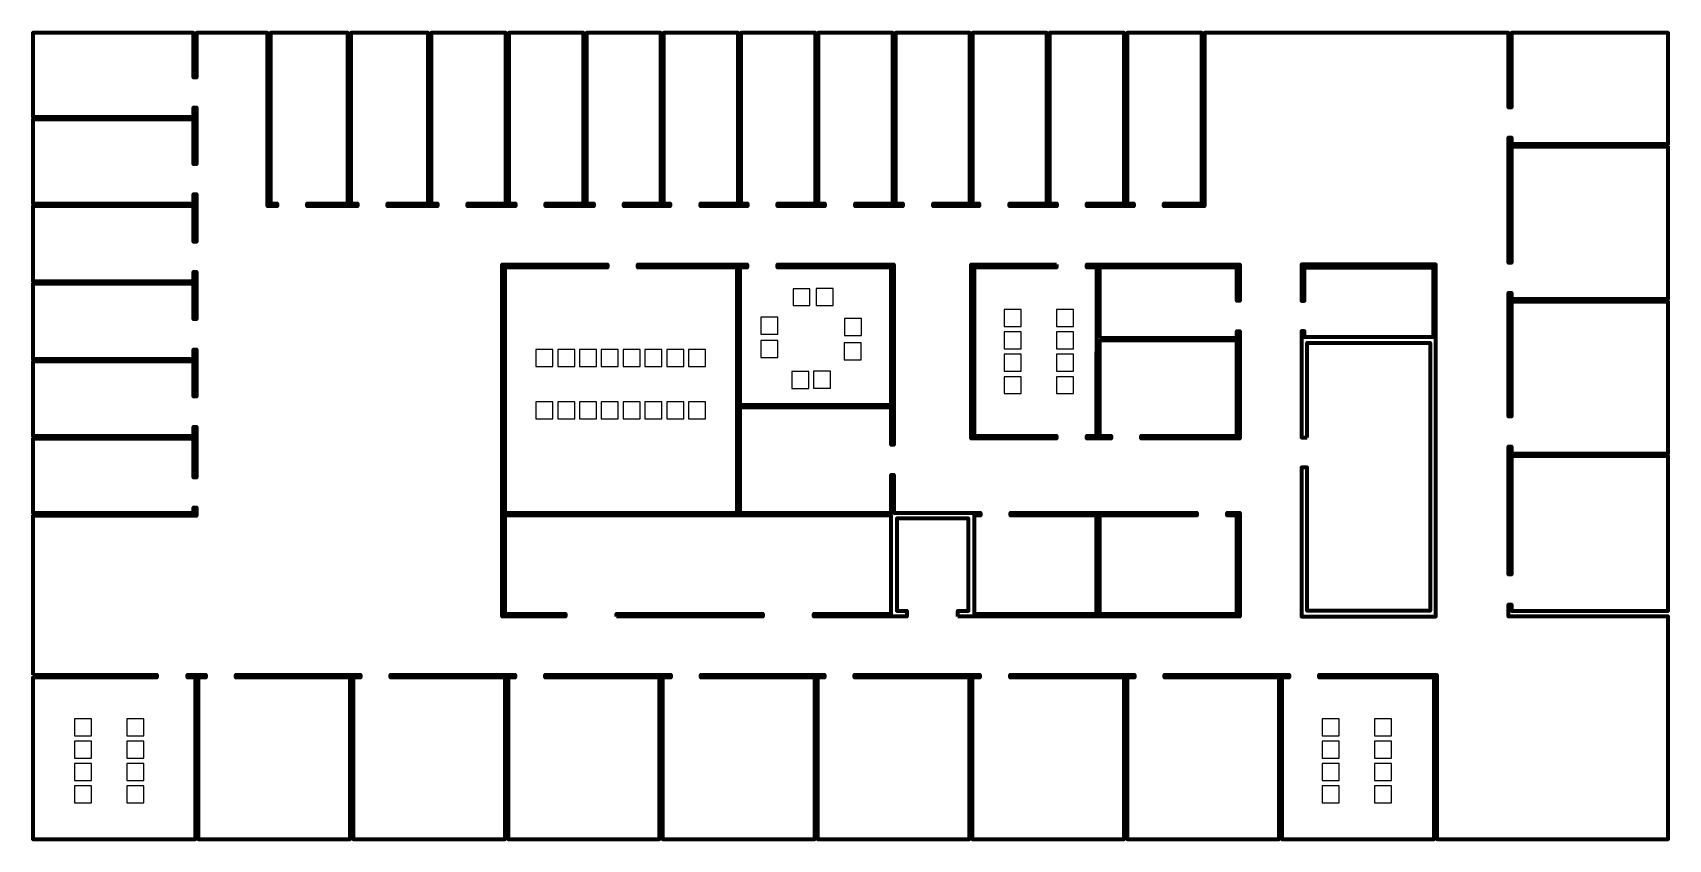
# Model space of a CAD drawing. Header units: metres. Extents: x 8.9 to 66.8, y 0 to 28.6.
import ezdxf

# ---------------------------------------------------------------- set-up
doc = ezdxf.new("R2010")
doc.units = ezdxf.units.M
doc.layers.get('0').update_dxf_attribs({"color": 18, "true_color": 0x000000})

msp = doc.modelspace()

# ---------------------------------------------------------------- linework, layer by layer
at = {"color": 18, "linetype": 'Continuous', "lineweight": 70, "true_color": 0x000000}
for points in [[(8.923, 5.84), (13.312, 5.84), (13.312, 5.74), (8.923, 5.74), (8.923, 0.021), (14.682, 0.021), (14.682, 5.74), (14.4, 5.74), (14.4, 5.84), (15.045, 5.84), (15.045, 5.739), (14.782, 5.739), (14.782, 0.021), (20.16, 0.021), (20.16, 5.739), (16.112, 5.739), (16.112, 5.84), (20.518, 5.84), (20.518, 5.739), (20.26, 5.739), (20.26, 0.021), (25.641, 0.021), (25.641, 5.739), (21.585, 5.739), (21.585, 5.84), (25.991, 5.84), (25.991, 5.739), (25.741, 5.739), (25.741, 0.021), (31.103, 0.021), (31.103, 5.739), (27.058, 5.739), (27.058, 5.84), (31.501, 5.84), (31.501, 5.739), (31.203, 5.739), (31.203, 0.021), (36.593, 0.021), (36.593, 5.739), (32.568, 5.739), (32.568, 5.84), (36.936, 5.839), (36.936, 5.739), (36.693, 5.739), (36.693, 0.021), (42.064, 0.021), (42.064, 5.739), (38.003, 5.739), (38.003, 5.839), (42.439, 5.839), (42.439, 5.739), (42.164, 5.739), (42.164, 0.021), (47.545, 0.021), (47.545, 5.739), (43.506, 5.739), (43.506, 5.839), (47.902, 5.839), (47.902, 5.739), (47.645, 5.739), (47.645, 0.021), (53.025, 0.021), (53.025, 5.739), (48.969, 5.739), (48.969, 5.839), (53.377, 5.839), (53.377, 5.739), (53.125, 5.739), (53.125, 0.021), (58.506, 0.021), (58.506, 5.739), (54.444, 5.739), (54.444, 5.839), (58.606, 5.839), (58.606, 0.021), (66.793, 0.021), (66.793, 7.899), (61.144, 7.899), (61.144, 8.324), (61.244, 8.324), (61.244, 8.099), (66.793, 8.099), (66.793, 13.572), (61.244, 13.572), (61.244, 9.391), (61.144, 9.391), (61.144, 13.913), (61.244, 13.913), (61.244, 13.672), (66.793, 13.672), (66.793, 19.038), (61.244, 19.038), (61.244, 14.98), (61.144, 14.98), (61.144, 19.35), (61.244, 19.35), (61.244, 19.138), (66.793, 19.138), (66.793, 24.518), (61.244, 24.518), (61.244, 20.417), (61.144, 20.417), (61.144, 24.843), (61.244, 24.843), (61.244, 24.618), (66.793, 24.618), (66.793, 28.553), (61.244, 28.553), (61.244, 25.91), (61.144, 25.91), (61.144, 28.553), (50.389, 28.553), (50.389, 22.412), (48.95, 22.412), (48.95, 22.512), (50.289, 22.512), (50.289, 28.553), (47.646, 28.553), (47.646, 22.512), (47.883, 22.512), (47.883, 22.412), (46.224, 22.412), (46.224, 22.512), (47.546, 22.512), (47.546, 28.553), (44.904, 28.553), (44.904, 22.512), (45.157, 22.512), (45.157, 22.412), (43.482, 22.412), (43.482, 22.512), (44.804, 22.512), (44.804, 28.553), (42.178, 28.553), (42.178, 22.512), (42.415, 22.512), (42.415, 22.412), (40.779, 22.412), (40.779, 22.512), (42.078, 22.512), (42.078, 28.553), (39.452, 28.553), (39.452, 22.512), (39.712, 22.512), (39.712, 22.412), (38.019, 22.412), (38.019, 22.512), (39.352, 22.512), (39.352, 28.553), (36.715, 28.553), (36.715, 22.512), (36.952, 22.512), (36.952, 22.412), (35.28, 22.412), (35.28, 22.512), (36.615, 22.512), (36.615, 28.553), (33.978, 28.553), (33.978, 22.512), (34.213, 22.512), (34.213, 22.412), (32.55, 22.412), (32.55, 22.512), (33.878, 22.512), (33.878, 28.553), (31.247, 28.553), (31.247, 22.512), (31.483, 22.512), (31.483, 22.412), (29.841, 22.412), (29.841, 22.512), (31.147, 22.512), (31.147, 28.553), (28.515, 28.553), (28.515, 22.512), (28.774, 22.512), (28.774, 22.412), (27.07, 22.412), (27.07, 22.512), (28.415, 22.512), (28.415, 28.553), (25.766, 28.553), (25.766, 22.512), (26.003, 22.512), (26.003, 22.412), (24.312, 22.412), (24.312, 22.512), (25.666, 22.512), (25.666, 28.553), (23.018, 28.553), (23.018, 22.512), (23.245, 22.512), (23.245, 22.412), (21.48, 22.412), (21.48, 22.512), (22.918, 22.512), (22.918, 28.553), (20.176, 28.553), (20.176, 22.512), (20.413, 22.512), (20.413, 22.412), (18.638, 22.412), (18.638, 22.512), (20.076, 22.512), (20.076, 28.553), (17.334, 28.553), (17.334, 22.512), (17.571, 22.512), (17.571, 22.412), (17.234, 22.412), (17.234, 28.553), (14.713, 28.553), (14.713, 26.974), (14.613, 26.974), (14.613, 28.553), (8.925, 28.553), (8.925, 25.582), (14.613, 25.582), (14.613, 25.907), (14.713, 25.907), (14.713, 23.904), (14.613, 23.904), (14.613, 25.482), (8.925, 25.482), (8.925, 22.512), (14.613, 22.512), (14.613, 22.837), (14.713, 22.837), (14.713, 21.157), (14.613, 21.157), (14.613, 22.412), (8.925, 22.412), (8.924, 19.765), (14.613, 19.765), (14.613, 20.09), (14.713, 20.09), (14.713, 18.418), (14.613, 18.418), (14.613, 19.665), (8.924, 19.665), (8.924, 17.018), (14.613, 17.018), (14.613, 17.351), (14.713, 17.351), (14.713, 15.684), (14.613, 15.684), (14.613, 16.918), (8.925, 16.918), (8.924, 14.292), (14.613, 14.292), (14.613, 14.617), (14.713, 14.617), (14.713, 12.821), (14.613, 12.821), (14.613, 14.192), (8.924, 14.192), (8.924, 11.565), (14.613, 11.565), (14.613, 11.754), (14.713, 11.754), (14.713, 11.465), (8.924, 11.465)], [(41.66, 7.899), (41.66, 8.099), (42.033, 8.099), (42.033, 11.374), (39.495, 11.374), (39.495, 8.099), (39.85, 8.099), (39.85, 7.899), (36.565, 7.899), (36.565, 7.999), (39.295, 7.999), (39.295, 11.474), (25.629, 11.474), (25.629, 11.405), (25.629, 7.999), (27.773, 7.999), (27.773, 7.899), (25.529, 7.899), (25.529, 20.351), (29.266, 20.351), (29.266, 20.251), (25.629, 20.251), (25.629, 11.574), (33.843, 11.574), (33.843, 20.251), (30.333, 20.251), (30.333, 20.351), (34.204, 20.351), (34.204, 20.251), (33.943, 20.251), (33.943, 15.392), (39.295, 15.392), (39.295, 20.251), (35.271, 20.251), (35.271, 20.351), (39.395, 20.351), (39.395, 13.978), (39.295, 13.978), (39.295, 15.292), (33.943, 15.292), (33.943, 11.574), (39.295, 11.574), (39.295, 12.911), (39.395, 12.911), (39.395, 11.574), (42.453, 11.574), (42.453, 11.474), (42.233, 11.474), (42.233, 7.999), (46.567, 7.999), (46.567, 11.474), (43.52, 11.474), (43.52, 11.574), (50.114, 11.574), (50.114, 11.474), (46.667, 11.474), (46.667, 7.999), (51.53, 7.999), (51.53, 11.474), (51.181, 11.474), (51.181, 11.574), (51.63, 11.574), (51.63, 7.899)], [(45.152, 20.351), (45.152, 20.252), (42.233, 20.251), (42.233, 14.297), (45.152, 14.297), (45.152, 14.197), (42.133, 14.197), (42.133, 20.351)], [(46.67, 17.765), (51.53, 17.765), (51.53, 17.996), (51.63, 17.996), (51.63, 14.197), (48.147, 14.197), (48.147, 14.297), (51.53, 14.297), (51.53, 17.665), (46.67, 17.665), (46.667, 14.297), (47.08, 14.297), (47.08, 14.197), (46.219, 14.197), (46.219, 14.297), (46.567, 14.297), (46.573, 20.252), (46.219, 20.252), (46.219, 20.351), (51.63, 20.351), (51.63, 19.063), (51.53, 19.063), (51.53, 20.251), (46.673, 20.251)], [(54.017, 14.236), (54.017, 17.583), (58.371, 17.583), (58.371, 8.099), (54.017, 8.099), (54.017, 13.169), (53.817, 13.169), (53.817, 7.899), (58.571, 7.899), (58.571, 20.351), (53.817, 20.351), (53.817, 19.063), (53.917, 19.063), (53.917, 20.251), (58.471, 20.251), (58.471, 17.783), (53.917, 17.783), (53.917, 17.996), (53.817, 17.996), (53.817, 14.236)], [(29.583, 7.899), (29.583, 7.999), (34.755, 7.999), (34.755, 7.899)]]:
    msp.add_lwpolyline(points, close=True, dxfattribs=at)
at = {"color": 18, "linetype": 'Continuous', "lineweight": 25, "true_color": 0x000000}
for points in [[(35.825, 18.898), (36.425, 18.898), (36.425, 19.498), (35.825, 19.498)], [(36.645, 18.9), (37.245, 18.9), (37.245, 19.5), (36.645, 19.5)], [(43.301, 18.158), (43.901, 18.158), (43.901, 18.758), (43.301, 18.758)], [(45.15, 18.158), (45.75, 18.158), (45.75, 18.758), (45.15, 18.758)], [(34.688, 17.893), (35.288, 17.893), (35.288, 18.493), (34.688, 18.493)], [(37.643, 17.841), (38.243, 17.841), (38.243, 18.441), (37.643, 18.441)], [(43.301, 17.367), (43.901, 17.367), (43.901, 17.967), (43.301, 17.967)], [(45.15, 17.367), (45.75, 17.367), (45.75, 17.967), (45.15, 17.967)], [(34.691, 17.067), (35.291, 17.067), (35.291, 17.667), (34.691, 17.667)], [(37.631, 16.987), (38.231, 16.987), (38.231, 17.587), (37.631, 17.587)], [(26.727, 17.346), (26.727, 16.746), (27.327, 16.746), (27.327, 17.346)], [(27.499, 17.346), (27.499, 16.746), (28.099, 16.746), (28.099, 17.346)], [(28.27, 17.346), (28.27, 16.746), (28.87, 16.746), (28.87, 17.346)], [(29.042, 17.346), (29.042, 16.746), (29.642, 16.746), (29.642, 17.346)], [(30.414, 16.746), (30.414, 17.346), (29.814, 17.346), (29.814, 16.746)], [(31.185, 16.746), (31.185, 17.346), (30.585, 17.346), (30.585, 16.746)], [(31.957, 16.746), (31.957, 17.346), (31.357, 17.346), (31.357, 16.746)], [(32.729, 16.746), (32.729, 17.346), (32.129, 17.346), (32.129, 16.746)], [(43.301, 16.577), (43.901, 16.577), (43.901, 17.177), (43.301, 17.177)], [(45.15, 16.577), (45.75, 16.577), (45.75, 17.177), (45.15, 17.177)], [(35.787, 15.969), (36.387, 15.969), (36.387, 16.569), (35.787, 16.569)], [(36.551, 15.977), (37.151, 15.977), (37.151, 16.577), (36.551, 16.577)], [(43.301, 15.786), (43.901, 15.786), (43.901, 16.386), (43.301, 16.386)], [(45.15, 15.786), (45.75, 15.786), (45.75, 16.386), (45.15, 16.386)], [(26.727, 15.5), (26.727, 14.9), (27.327, 14.9), (27.327, 15.5)], [(27.499, 15.5), (27.499, 14.9), (28.099, 14.9), (28.099, 15.5)], [(28.27, 15.5), (28.27, 14.9), (28.87, 14.9), (28.87, 15.5)], [(29.042, 15.5), (29.042, 14.9), (29.642, 14.9), (29.642, 15.5)], [(30.414, 14.9), (30.414, 15.5), (29.814, 15.5), (29.814, 14.9)], [(31.185, 14.9), (31.185, 15.5), (30.585, 15.5), (30.585, 14.9)], [(31.957, 14.9), (31.957, 15.5), (31.357, 15.5), (31.357, 14.9)], [(32.729, 14.9), (32.729, 15.5), (32.129, 15.5), (32.129, 14.9)], [(10.406, 3.681), (11.006, 3.681), (11.006, 4.281), (10.406, 4.281)], [(12.255, 3.681), (12.855, 3.681), (12.855, 4.281), (12.255, 4.281)], [(54.551, 3.681), (55.151, 3.681), (55.151, 4.281), (54.551, 4.281)], [(56.4, 3.681), (57, 3.681), (57, 4.281), (56.4, 4.281)], [(10.406, 2.891), (11.006, 2.891), (11.006, 3.491), (10.406, 3.491)], [(12.255, 2.891), (12.855, 2.891), (12.855, 3.491), (12.255, 3.491)], [(54.551, 2.891), (55.151, 2.891), (55.151, 3.491), (54.551, 3.491)], [(56.4, 2.891), (57, 2.891), (57, 3.491), (56.4, 3.491)], [(10.406, 2.1), (11.006, 2.1), (11.006, 2.7), (10.406, 2.7)], [(12.255, 2.1), (12.855, 2.1), (12.855, 2.7), (12.255, 2.7)], [(54.551, 2.1), (55.151, 2.1), (55.151, 2.7), (54.551, 2.7)], [(56.4, 2.1), (57, 2.1), (57, 2.7), (56.4, 2.7)], [(10.406, 1.309), (11.006, 1.309), (11.006, 1.909), (10.406, 1.909)], [(12.255, 1.309), (12.855, 1.309), (12.855, 1.909), (12.255, 1.909)], [(54.551, 1.309), (55.151, 1.309), (55.151, 1.909), (54.551, 1.909)], [(56.4, 1.309), (57, 1.309), (57, 1.909), (56.4, 1.909)]]:
    msp.add_lwpolyline(points, close=True, dxfattribs=at)

doc.saveas('drawing.dxf')
